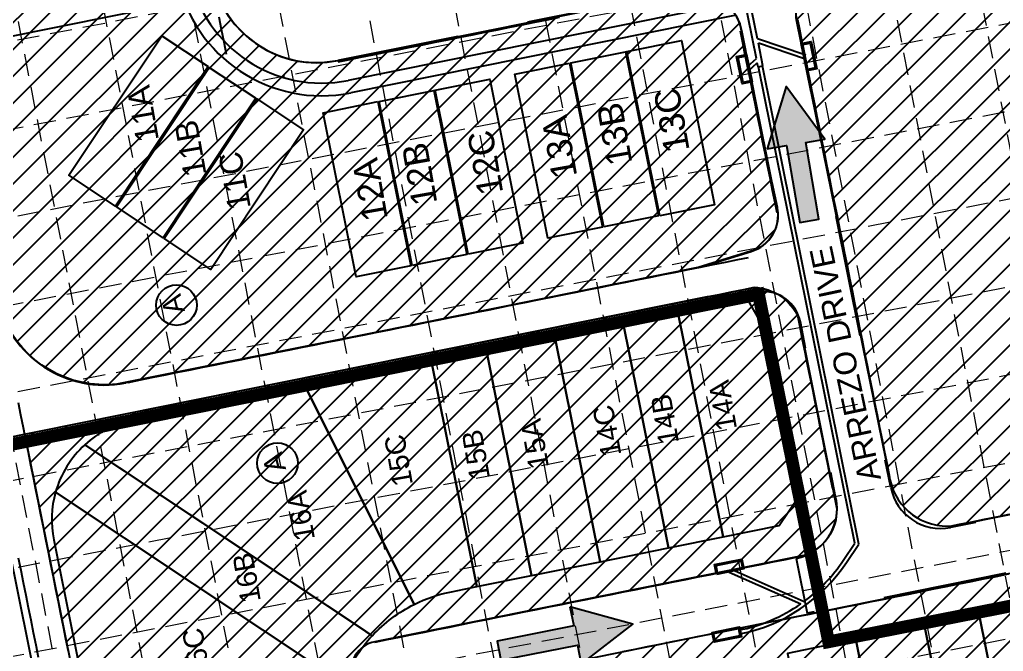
# Model space of a CAD drawing. Extents: x 1582 to 2207140, y 1442 to 531032.
# Drawn here: x 2071.2 to 2458.6, y 2255.6 to 2504.5 of the extents above; entities that cross this region are included whole.
import ezdxf

# ---------------------------------------------------------------- set-up
doc = ezdxf.new("R2010")
doc.units = 0
doc.header["$LTSCALE"] = 100
doc.header["$MEASUREMENT"] = 0
for name, pattern in [('HIDDEN', [0.375, 0.25, -0.125]), ('PHANTOM2', [1.25, 0.625, -0.125, 0.125, -0.125, 0.125, -0.125]), ('XHO473PT$0$HIDDEN', [0.375, 0.25, -0.125])]:
    doc.linetypes.add(name, pattern=pattern)
for name, color, linetype in [('1 SODDED LOT', 2, 'Continuous'), ('ARROWS', 252, 'Continuous'), ('GRID', 254, 'HIDDEN'), ('V-STREET-ID-N', 1, 'Continuous'), ('XHO445PT$0$V-PROP-LINE-N', 4, 'PHANTOM2'), ('XHO445PT$0$V-PROP-SUBD-BLOCK-N', 7, 'Continuous'), ('XHO445PT$0$V-PROP-SUBD-IDEN-N', 2, 'Continuous'), ('XHO473BS$0$C-ROAD-FACE-N', 11, 'Continuous'), ('XHO473BS$0$C-STRM-FUT', 30, 'Continuous'), ('XHO473BS$0$c-strm-strc-n', 12, 'Continuous'), ('XHO473BS$0$C-STRM-UNDR-N', 12, 'Continuous'), ('XHO473BS$0$C-SWLK-N', 11, 'Continuous'), ('XHO473BS$0$C-TOPO-BLDG-PADS', 12, 'Continuous'), ('XHO473GR$0$C-TOPO-BLDG-PADS-PHASE1', 12, 'Continuous'), ('XHO473GR$0$C-TOPO-TINN-BACK', 4, 'Continuous'), ('XHO473PT$0$AREA-PLINE', 7, 'Continuous'), ('XHO473PT$0$MATCHLINE', 12, 'XHO473PT$0$HIDDEN'), ('XHO473PT$0$PHASELINE', 6, 'XHO473PT$0$HIDDEN'), ('XHO473PT$0$V-AREAS-PH 2', 6, 'Continuous'), ('XHO473PT$0$V-PROP-LINE PH 2-N', 3, 'PHANTOM2'), ('XHO473PT$0$V-PROP-SUBD-BLOCK-N', 4, 'Continuous'), ('XHO473PT$0$V-PROP-SUBD-IDEN-N', 2, 'Continuous'), ('XHO473ST$0$c-strm-strc-n', 12, 'Continuous'), ('XHO473ST$0$C-STRM-STRC-PH2-N', 4, 'Continuous'), ('XHO473ST$0$C-STRM-UNDR-N', 6, 'Continuous')]:
    doc.layers.add(name, color=color, linetype=linetype)
doc.styles.get("Standard").update_dxf_attribs({"font": 'ARIAL.TTF'})

# ---------------------------------------------------------------- blocks, each defined once
blk = doc.blocks.new("XHO473BS$0$10' Curb Inlet")
at = {"layer": 'XHO473BS$0$c-strm-strc-n', "linetype": 'Continuous'}
for points in [[(-5.5, -0.5), (-5.5, 3.5), (5.5, 3.5), (5.5, -0.5)], [(-5, 0), (-5, 3), (5, 3), (5, 0)]]:
    blk.add_lwpolyline(points, close=True, dxfattribs=at)
blk = doc.blocks.new('arrow')
blk.add_lwpolyline([(-67.01, -25.36), (-59.33, -25.42), (-59.57, -56.14), (-51.89, -56.2), (-51.65, -25.48), (-43.97, -25.54), (-55.3, -2.41), (-67.01, -25.36)], close=True)
at = {"color": 254}
for points in [[(-43.97, -25.54), (-67.01, -25.36), (-55.3, -2.41), (-67.01, -25.36)], [(-59.57, -56.14), (-51.89, -56.2), (-59.33, -25.42), (-51.65, -25.48)]]:
    blk.add_solid(points, dxfattribs=at)

msp = doc.modelspace()

# ---------------------------------------------------------------- hatches: boundary and pattern name
at = {"layer": '1 SODDED LOT'}
h = msp.add_hatch(dxfattribs=at)
h.set_pattern_fill('ANSI31', color=256, scale=60, style=0)
edge = h.paths.add_edge_path()
edge.add_line((2738.32, 2908.23), (2691.28, 3141.56))
edge.add_arc((2651.41, 3133.52), 40.67, 11.397, 63.0435)
edge.add_line((2669.85, 3169.77), (2617.15, 3206.66))
edge.add_line((2617.15, 3206.66), (2612.86, 3209.17))
edge.add_arc((2594.97, 3178.61), 35.42, 59.6615, 97.5356)
edge.add_arc((2587.51, 3234.98), 21.45, 274.2479, 277.5356, ccw=False)
edge.add_line((2589.1, 3213.59), (2587.48, 3213.43))
edge.add_line((2587.48, 3213.43), (2563.13, 3208.61))
edge.add_line((2563.13, 3208.61), (2421.36, 3180))
edge.add_arc((2428.7, 3143.62), 37.11, 101.4081, 160.3886)
edge.add_arc((2447.64, 3136.88), 57.22, 160.3886, 185.9049)
edge.add_line((2390.73, 3130.99), (2397.81, 3095.87))
edge.add_line((2397.81, 3095.87), (2403.91, 3076.01))
edge.add_line((2403.91, 3076.01), (2404.75, 3073.95))
edge.add_line((2404.75, 3073.95), (2406.21, 3071.63))
edge.add_arc((2417.13, 3078.53), 12.91, 212.2716, 281.8753)
edge.add_line((2419.78, 3065.89), (2547.81, 3091.76))
edge.add_arc((2556.32, 3049.64), 42.97, 16.6672, 101.4217, ccw=False)
edge.add_line((2597.48, 3061.96), (2687.92, 2612.24))
edge.add_arc((2700.98, 2614.87), 13.33, 191.3698, 250.5934)
edge.add_line((2696.55, 2602.3), (2700.59, 2601.33))
edge.add_line((2700.59, 2601.33), (2704.3, 2601.33))
edge.add_line((2704.3, 2601.33), (2723.09, 2603.33))
edge.add_line((2723.09, 2603.33), (2756.37, 2609.85))
edge.add_arc((2748.46, 2650.19), 41.1, 281.0909, 367.0687)
edge.add_line((2789.25, 2655.25), (2738.32, 2908.23))
edge = h.paths.add_edge_path()
edge.add_line((2091.68, 2909.69), (2081.49, 2958.7))
edge.add_line((2081.49, 2958.7), (2081.48, 2960.26))
edge.add_arc((2099.72, 2960.35), 18.24, 99.1268, 180.2909, ccw=False)
edge.add_line((2096.83, 2978.36), (2552.82, 3070.25))
edge.add_line((2552.82, 3070.25), (2555.45, 3070.56))
edge.add_arc((2557.62, 3052.18), 18.51, 11.406, 96.7265, ccw=False)
edge.add_line((2575.76, 3055.84), (2580.46, 3031.25))
edge.add_line((2580.46, 3031.25), (2590.37, 2983.25))
edge.add_arc((2577.59, 2980.61), 13.05, -71.8142, 11.6662, ccw=False)
edge.add_line((2581.67, 2968.21), (2571.25, 2965))
edge.add_line((2571.25, 2965), (2131.05, 2875.14))
edge.add_line((2131.05, 2875.14), (2111.42, 2873.29))
edge.add_arc((2110.13, 2886.86), 13.63, 194.2827, 275.4056, ccw=False)
edge.add_line((2096.92, 2883.5), (2091.68, 2909.69))
edge = h.paths.add_edge_path()
edge.add_line((2113.55, 2801.28), (2104.96, 2843.89))
edge.add_line((2104.96, 2843.89), (2105.05, 2845.74))
edge.add_arc((2117.22, 2845.14), 12.18, 110.4209, 177.1694, ccw=False)
edge.add_arc((2202.73, 2615.46), 257.26, 105.2087, 110.4209, ccw=False)
edge.add_line((2135.24, 2863.72), (2562.9, 2949.83))
edge.add_line((2562.9, 2949.83), (2583.17, 2951.86))
edge.add_arc((2584.61, 2937.47), 14.46, 16.0784, 95.7146, ccw=False)
edge.add_line((2598.5, 2941.48), (2613.69, 2867.3))
edge.add_line((2613.69, 2867.3), (2613.65, 2864.4))
edge.add_arc((2595.56, 2864.65), 18.09, 277.4696, 359.1988, ccw=False)
edge.add_line((2597.91, 2846.71), (2593.13, 2845.78))
edge.add_line((2593.13, 2845.78), (2140.64, 2754.71))
edge.add_line((2140.64, 2754.71), (2136.51, 2754.8))
edge.add_arc((2136.9, 2772.1), 17.3, 198.7475, 268.7261, ccw=False)
edge.add_line((2120.52, 2766.54), (2119.29, 2772.75))
edge.add_line((2119.29, 2772.75), (2113.55, 2801.28))
edge = h.paths.add_edge_path()
edge.add_line((2140.8, 2666.03), (2131.13, 2713.81))
edge.add_line((2131.13, 2713.81), (2131.12, 2715.56))
edge.add_arc((2148.3, 2715.68), 17.19, 112.1514, 180.3828, ccw=False)
edge.add_arc((2158.53, 2690.56), 44.31, 102.2038, 112.1514, ccw=False)
edge.add_line((2149.16, 2733.87), (2602.88, 2825.28))
edge.add_arc((2606.65, 2806.58), 19.07, 8.327, 101.3912, ccw=False)
edge.add_line((2625.52, 2809.35), (2639.77, 2738.65))
edge.add_arc((2626.52, 2735.98), 13.52, -67.3671, 11.3978, ccw=False)
edge.add_line((2631.73, 2723.5), (2628.49, 2722.31))
edge.add_line((2628.49, 2722.31), (2609.92, 2716.53))
edge.add_line((2609.92, 2716.53), (2180.57, 2630.24))
edge.add_line((2180.57, 2630.24), (2162.85, 2628.4))
edge.add_arc((2161.16, 2644.7), 16.39, 207.1087, 275.9367, ccw=False)
edge.add_line((2146.57, 2637.23), (2140.8, 2666.03))
edge = h.paths.add_edge_path()
edge.add_line((2163.6, 2552.62), (2154.36, 2598.78))
edge.add_line((2154.36, 2598.78), (2154.46, 2600.72))
edge.add_arc((2169.66, 2598), 15.44, 126.3914, 169.8433, ccw=False)
edge.add_arc((2190.87, 2544.89), 72.24, 105.5735, 114.8675, ccw=False)
edge.add_line((2171.48, 2614.48), (2612.3, 2704.78))
edge.add_line((2612.3, 2704.78), (2633.08, 2706.56))
edge.add_arc((2634.32, 2692.01), 14.6, 3.9772, 94.8972, ccw=False)
edge.add_line((2648.89, 2693.02), (2663.14, 2621.9))
edge.add_arc((2642.37, 2621.74), 20.77, -73.8668, 0.4419, ccw=False)
edge.add_line((2648.14, 2601.79), (2190.48, 2509.88))
edge.add_arc((2187.98, 2529.1), 19.38, 197.1175, 277.407, ccw=False)
edge.add_line((2169.45, 2523.39), (2163.6, 2552.62))
edge = h.paths.add_edge_path()
edge.add_line((2062.91, 2391.83), (1948.82, 2953.47))
edge.add_line((1948.82, 2953.47), (1931.76, 3022.23))
edge.add_line((1931.76, 3022.23), (1905.81, 3111.36))
edge.add_line((1905.81, 3111.36), (1873.15, 3205.43))
edge.add_line((1873.15, 3205.43), (1871.33, 3210.36))
edge.add_line((1871.33, 3210.36), (1870.72, 3212.6))
edge.add_line((1870.72, 3212.6), (1870.09, 3215.67))
edge.add_arc((1912.6, 3222.75), 43.1, 112.051, 189.4617, ccw=False)
edge.add_line((1896.42, 3262.69), (1926.58, 3274.79))
edge.add_line((1926.58, 3274.79), (1945.75, 3280.29))
edge.add_arc((1949.46, 3265.6), 15.15, 25.0066, 104.1823, ccw=False)
edge.add_line((1963.19, 3272.01), (1983.56, 3216.01))
edge.add_line((1983.56, 3216.01), (2007.13, 3146.99))
edge.add_line((2007.13, 3146.99), (2025.05, 3087.8))
edge.add_line((2025.05, 3087.8), (2039.8, 3033.95))
edge.add_line((2039.8, 3033.95), (2049.17, 2996.89))
edge.add_line((2049.17, 2996.89), (2065.15, 2924.97))
edge.add_line((2065.15, 2924.97), (2089.85, 2802.26))
edge.add_line((2089.85, 2802.26), (2147.25, 2517.39))
edge.add_line((2147.25, 2517.39), (2151.74, 2508.65))
edge.add_arc((2188.85, 2530.3), 42.97, 210.2557, 259.0006)
edge.add_arc((2187.76, 2538.88), 51.25, 262.0295, 281.0449)
edge.add_line((2197.58, 2488.58), (2330.43, 2515.35))
edge.add_arc((2335.61, 2495.26), 20.75, 31.284, 104.4405, ccw=False)
edge.add_line((2353.34, 2506.04), (2354.79, 2502.84))
edge.add_line((2354.79, 2502.84), (2369.78, 2428.54))
edge.add_arc((2355.13, 2427.36), 14.7, -67.1218, 4.6021, ccw=False)
edge.add_line((2360.85, 2413.81), (2338.35, 2406.83))
edge.add_line((2338.35, 2406.83), (2290.11, 2397))
edge.add_line((2290.11, 2397), (2109.4, 2360.86))
edge.add_arc((2104.82, 2404.42), 43.8, 203.568, 276.0008, ccw=False)
edge.add_line((2064.68, 2386.91), (2062.91, 2391.83))
edge = h.paths.add_edge_path()
edge.add_line((2296.69, 3148.56), (2359.26, 3166.55))
edge.add_arc((2362.25, 3156.13), 10.84, 3.6887, 106.0357, ccw=False)
edge.add_line((2373.07, 3156.82), (2385.91, 3093.61))
edge.add_line((2385.91, 3093.61), (2387.95, 3073.06))
edge.add_arc((2373.08, 3071.59), 14.94, -71.2041, 5.6783, ccw=False)
edge.add_line((2377.9, 3057.44), (2313.23, 3045.04))
edge.add_line((2313.23, 3045.04), (2299.95, 3115.41))
edge.add_line((2299.95, 3115.41), (2297.47, 3127.9))
edge.add_line((2297.47, 3127.9), (2296.69, 3148.56))
edge = h.paths.add_edge_path()
edge.add_line((2051.07, 3080.67), (2030.77, 3148.43))
edge.add_line((2030.77, 3148.43), (1996.86, 3247.11))
edge.add_line((1996.86, 3247.11), (1979.18, 3293.1))
edge.add_line((1979.18, 3293.1), (1977.48, 3297.1))
edge.add_line((1977.48, 3297.1), (1977.28, 3298.76))
edge.add_arc((1989.92, 3300.26), 12.73, 126.5008, 186.7891, ccw=False)
edge.add_line((1982.35, 3310.5), (1984.38, 3312.03))
edge.add_line((1984.38, 3312.03), (1988.5, 3314.59))
edge.add_line((1988.5, 3314.59), (2002.59, 3323.45))
edge.add_line((2002.59, 3323.45), (2027.79, 3335.81))
edge.add_line((2027.79, 3335.81), (2030.92, 3337.21))
edge.add_arc((2047.21, 3300.8), 39.89, 48.4569, 114.1164, ccw=False)
edge.add_line((2073.66, 3330.66), (2075.62, 3329.1))
edge.add_arc((2055.44, 3303.61), 32.52, 21.1811, 51.6281, ccw=False)
edge.add_line((2085.76, 3315.36), (2107.79, 3256.88))
edge.add_line((2107.79, 3256.88), (2130.62, 3189.05))
edge.add_line((2130.62, 3189.05), (2147.82, 3132.87))
edge.add_line((2147.82, 3132.87), (2156.91, 3101.4))
edge.add_line((2156.91, 3101.4), (2170.69, 3049.24))
edge.add_line((2170.69, 3049.24), (2173.08, 3031.1))
edge.add_arc((2157.16, 3029), 16.05, -56.453, 7.5092, ccw=False)
edge.add_arc((2160.14, 3024.51), 10.67, 284.6066, 303.547, ccw=False)
edge.add_line((2162.83, 3014.19), (2089.76, 2999.45))
edge.add_arc((2086.18, 3017.16), 18.07, 197.3141, 281.4017, ccw=False)
edge.add_line((2068.93, 3011.79), (2051.07, 3080.67))
edge = h.paths.add_edge_path()
edge.add_line((2125.58, 2080.63), (2073.85, 2338.04))
edge.add_line((2073.85, 2338.04), (2073.05, 2341.12))
edge.add_line((2073.05, 2341.12), (2360.42, 2398.99))
edge.add_arc((2359.64, 2379.1), 19.91, 23.7043, 87.763, ccw=False)
edge.add_line((2377.87, 2387.1), (2392.97, 2311.79))
edge.add_arc((2374.09, 2311.22), 18.89, -69.454, 1.7235, ccw=False)
edge.add_line((2380.72, 2293.53), (2211.01, 2259.37))
edge.add_arc((2213.31, 2247.96), 11.64, 101.3791, 196.0042)
edge.add_line((2202.12, 2244.75), (2230.52, 2103.03))
edge.add_line((2230.52, 2103.03), (2125.58, 2080.63))
edge = h.paths.add_edge_path()
edge.add_line((2243.43, 2156.05), (2226.77, 2238.88))
edge.add_line((2226.77, 2238.88), (2699.85, 2334.78))
edge.add_arc((2704.05, 2314.1), 21.09, 17.6594, 101.4593, ccw=False)
edge.add_line((2724.15, 2320.5), (2741.25, 2232.92))
edge.add_line((2741.25, 2232.92), (2248.07, 2133.69))
edge.add_line((2248.07, 2133.69), (2243.43, 2156.05))
h = msp.add_hatch(dxfattribs=at)
h.set_pattern_fill('ANSI31', color=256, scale=60, style=0)
edge = h.paths.add_edge_path()
edge.add_line((2652.09, 2579.96), (2394.58, 2527.85))
edge.add_arc((2398.96, 2506.25), 22.04, 101.4404, 182.2703)
edge.add_line((2376.93, 2505.37), (2413.97, 2323.31))
edge.add_arc((2436.43, 2327.88), 22.93, 191.4979, 276.0784)
edge.add_line((2438.86, 2305.08), (2697.37, 2356.99))
edge.add_arc((2693.63, 2375.61), 18.99, 281.3555, 373.9362)
edge.add_line((2712.06, 2380.18), (2674.76, 2564.27))
edge.add_arc((2655.26, 2560.32), 19.89, 11.4531, 97.579)
edge.add_line((2652.64, 2580.04), (2652.28, 2579.99))
edge.add_line((2652.28, 2579.99), (2652.09, 2579.96))

# ---------------------------------------------------------------- linework, layer by layer
for points in [[(2353.34, 2506.04), (2354.79, 2502.84), (2369.78, 2428.54, -0.323588), (2360.85, 2413.81), (2338.35, 2406.83), (2290.11, 2397), (2109.4, 2360.86, -0.327009), (2064.68, 2386.91), (2062.91, 2391.83), (1948.82, 2953.47)], [(2151.74, 2508.65, 0.215956), (2180.66, 2488.13, 0.083161), (2197.58, 2488.58), (2330.43, 2515.35, -0.330508)]]:
    msp.add_lwpolyline(points, format="xyb", dxfattribs=at)
for points in [[(2652.09, 2579.96), (2394.58, 2527.85, 0.368076), (2376.93, 2505.37), (2413.97, 2323.31, 0.386773), (2438.86, 2305.08), (2697.37, 2356.99, 0.427469), (2712.06, 2380.18), (2674.76, 2564.27, 0.394545), (2652.64, 2580.04), (2652.28, 2579.99)], [(2125.58, 2080.63), (2073.85, 2338.04), (2073.05, 2341.12), (2360.42, 2398.99, -0.287023), (2377.87, 2387.1), (2392.97, 2311.79, -0.320956), (2380.72, 2293.53), (2211.01, 2259.37, 0.43806), (2202.12, 2244.75), (2230.52, 2103.03)], [(2243.43, 2156.05), (2226.77, 2238.88), (2699.85, 2334.78, -0.382863), (2724.15, 2320.5), (2741.25, 2232.92), (2248.07, 2133.69)]]:
    msp.add_lwpolyline(points, format="xyb", close=True, dxfattribs=at)
at = {"layer": 'GRID', "color": 252, "linetype": 'HIDDEN', "lineweight": 0, "ltscale": 0.35}
for p, q in [((2627.24, 1600.29), (2225.06, 3669.57)), ((2593.86, 1593.81), (2191.69, 3663.09)), ((2560.49, 1587.32), (2158.31, 3656.6)), ((2527.11, 1580.83), (2124.94, 3650.11)), ((2493.74, 1574.35), (2091.56, 3643.63)), ((2460.36, 1567.86), (2058.19, 3637.14)), ((2426.99, 1561.37), (2024.81, 3630.65)), ((2393.61, 1554.89), (1991.44, 3624.17)), ((2360.23, 1548.4), (1958.06, 3617.68)), ((2326.86, 1541.91), (1924.68, 3611.19)), ((2293.48, 1535.43), (1891.31, 3604.71)), ((2260.11, 1528.94), (1857.93, 3598.22)), ((2226.73, 1522.45), (1824.56, 3591.73)), ((1838.37, 2451.42), (3006.66, 2678.48)), ((1844.85, 2418.05), (3013.14, 2645.11)), ((1851.34, 2384.67), (3019.63, 2611.73)), ((1857.83, 2351.29), (3026.12, 2578.36)), ((1864.31, 2317.92), (3032.6, 2544.98)), ((1870.8, 2284.54), (3039.09, 2511.61)), ((1877.29, 2251.17), (3045.58, 2478.23)), ((1883.77, 2217.79), (3052.06, 2444.85)), ((1890.26, 2184.42), (3058.55, 2411.48)), ((1896.75, 2151.04), (3065.04, 2378.1))]:
    msp.add_line(p, q, dxfattribs=at)
at = {"layer": 'XHO445PT$0$V-PROP-LINE-N', "color": 7, "linetype": 'Continuous'}
for p, q in [((2362.19, 2396.3), (2049.22, 2333.24)), ((2390.04, 2258.08), (2362.19, 2396.3)), ((2758.46, 2332.31), (2390.04, 2258.08))]:
    msp.add_line(p, q, dxfattribs=at)
at = {"layer": 'XHO445PT$0$V-PROP-SUBD-BLOCK-N', "color": 7, "linetype": 'Continuous'}
msp.add_circle((2132.91, 2392.01), 8, dxfattribs=at)
at = {"layer": 'XHO473BS$0$C-ROAD-FACE-N', "color": 7, "linetype": 'Continuous'}
for p, q in [((2332.01, 2515.69), (2271.23, 2503.44)), ((2382.86, 2475.95), (2377.13, 2504.38)), ((2362.08, 2467.69), (2355.57, 2500.04)), ((2243.78, 2497.91), (2196.47, 2488.38)), ((2369.6, 2430.41), (2367.62, 2440.24)), ((2402.22, 2379.88), (2392.74, 2426.94)), ((2339.62, 2407.05), (2359.3, 2413.11)), ((2339.62, 2407.05), (2112.91, 2361.37)), ((2341.99, 2395.29), (2061.37, 2338.74)), ((2341.99, 2395.29), (2125.08, 2351.58)), ((2362.48, 2397.33), (2341.99, 2395.29)), ((2380.75, 2375.06), (2378.67, 2385.37)), ((2414.27, 2320.08), (2412.1, 2330.87)), ((2392.7, 2315.74), (2390.63, 2326.04)), ((2447.63, 2306.4), (2437.82, 2304.43)), ((2377.05, 2292.18), (2381.39, 2270.62)), ((2459.56, 2286.37), (2411.53, 2276.69)), ((2384.08, 2271.16), (2381.39, 2270.62))]:
    msp.add_line(p, q, dxfattribs=at)
for centre, radius, start, end in [((2396.74, 2508.33), 20, 101.3925, 191.3925), ((2188.18, 2529.55), 42, 191.3925, 281.3925), ((2335.96, 2496.08), 20, 11.3925, 101.3925), ((2354.89, 2427.45), 15, 287.1031, 11.3925), ((2104.42, 2403.53), 43, 191.3925, 281.3925), ((2363.97, 2382.4), 15, 11.3925, 95.6819), ((2433.87, 2324.04), 20, 191.3925, 281.3925), ((2373.1, 2311.79), 20, 281.3925, 11.3925)]:
    msp.add_arc(centre, radius, start, end, dxfattribs=at)
at = {"layer": 'XHO473BS$0$C-STRM-UNDR-N', "color": 7, "linetype": 'Continuous'}
for p, q in [((2361.33, 2489.13), (2354.55, 2522.78)), ((2361.81, 2496.89), (2356.51, 2523.18)), ((2380.83, 2490.49), (2361.81, 2496.89)), ((2363.94, 2486.31), (2362.15, 2495.19)), ((2380.35, 2489.06), (2362.15, 2495.19)), ((2357.87, 2486.08), (2361.33, 2489.13)), ((2358.21, 2484.38), (2361.68, 2487.44)), ((2361.98, 2485.91), (2361.68, 2487.44)), ((2361.98, 2485.91), (2363.94, 2486.31)), ((2400.07, 2298.16), (2362.23, 2485.96)), ((2401.66, 2297.85), (2363.7, 2486.26)), ((2395.57, 2291.4), (2400.07, 2298.16)), ((2396.82, 2290.57), (2401.66, 2297.85)), ((2350.66, 2286.75), (2378.8, 2274.25)), ((2353.03, 2287.34), (2380.21, 2275.26))]:
    msp.add_line(p, q, dxfattribs=at)
for radius, start, end in [(65.75, 281.0956, 326.3925), (64.25, 306.4233, 326.3925), (64.25, 281.0956, 304.8727)]:
    msp.add_arc((2342.06, 2326.96), radius, start, end, dxfattribs=at)
at = {"layer": 'XHO473BS$0$C-SWLK-N', "color": 7, "linetype": 'Continuous'}
for p, q in [((2349.13, 2510.47), (2200.6, 2480.54)), ((2352.7, 2506.09), (2201.59, 2475.64))]:
    msp.add_line(p, q, dxfattribs=at)
for radius in [58, 53]:
    msp.add_arc((2190.13, 2532.5), radius, 191.3925, 281.3925, dxfattribs=at)
at = {"layer": 'XHO473BS$0$C-TOPO-BLDG-PADS', "color": 7, "linetype": 'Continuous'}
for points in [[(2060.77, 2518.9), (2125.47, 2531.94), (2129.82, 2510.37), (2065.12, 2497.34)], [(2145.41, 2485.98), (2108.88, 2431.01), (2090.56, 2443.19), (2127.09, 2498.15)], [(2323.31, 2427.23), (2310.27, 2491.93), (2331.84, 2496.27), (2344.88, 2431.58)], [(2301.26, 2422.79), (2288.22, 2487.48), (2309.78, 2491.83), (2322.82, 2427.13)], [(2164.15, 2473.52), (2127.62, 2418.55), (2109.29, 2430.73), (2145.83, 2485.7)], [(2287.73, 2487.39), (2300.77, 2422.69), (2279.2, 2418.34), (2266.16, 2483.04)], [(2247.83, 2412.02), (2234.79, 2476.72), (2256.36, 2481.06), (2269.4, 2416.37)], [(2225.77, 2407.58), (2212.74, 2472.27), (2234.3, 2476.62), (2247.34, 2411.92)], [(2128.07, 2418.23), (2164.55, 2473.23), (2182.89, 2461.07), (2146.41, 2406.07)], [(2212.25, 2472.18), (2225.28, 2407.48), (2203.72, 2403.13), (2190.68, 2467.83)]]:
    msp.add_lwpolyline(points, close=True, dxfattribs=at)
at = {"layer": 'XHO473GR$0$C-TOPO-BLDG-PADS-PHASE1', "color": 7, "linetype": 'Continuous'}
for points in [[(2060.77, 2518.9), (2125.47, 2531.94), (2129.82, 2510.37), (2065.12, 2497.34)], [(2145.41, 2485.98), (2108.88, 2431.01), (2090.56, 2443.19), (2127.09, 2498.15)], [(2323.31, 2427.23), (2310.27, 2491.93), (2331.84, 2496.27), (2344.88, 2431.58)], [(2301.26, 2422.79), (2288.22, 2487.48), (2309.78, 2491.83), (2322.82, 2427.13)], [(2164.15, 2473.52), (2127.62, 2418.55), (2109.29, 2430.73), (2145.83, 2485.7)], [(2287.73, 2487.39), (2300.77, 2422.69), (2279.2, 2418.34), (2266.16, 2483.04)], [(2247.83, 2412.02), (2234.79, 2476.72), (2256.36, 2481.06), (2269.4, 2416.37)], [(2225.77, 2407.58), (2212.74, 2472.27), (2234.3, 2476.62), (2247.34, 2411.92)], [(2128.07, 2418.23), (2164.55, 2473.23), (2182.89, 2461.07), (2146.41, 2406.07)], [(2212.25, 2472.18), (2225.28, 2407.48), (2203.72, 2403.13), (2190.68, 2467.83)]]:
    msp.add_lwpolyline(points, close=True, dxfattribs=at)
at = {"layer": 'XHO473GR$0$C-TOPO-TINN-BACK', "color": 7, "linetype": 'Continuous'}
for points in [[(2152.64, 2490.77, 719.5), (2151.65, 2495.67, 719.38), (2150.66, 2500.57, 719.25), (2149.67, 2505.47, 719.13)], [(2196.57, 2487.89, 718.81), (2200.49, 2488.68, 718.72), (2205.39, 2489.67, 718.61), (2210.3, 2490.66, 718.5), (2215.2, 2491.64, 718.39), (2220.1, 2492.63, 718.28), (2225, 2493.62, 718.17), (2229.9, 2494.61, 718.06), (2234.8, 2495.59, 717.95), (2239.7, 2496.58, 717.84), (2244.61, 2497.57, 717.73), (2249.51, 2498.56, 717.62), (2254.41, 2499.54, 717.51), (2259.31, 2500.53, 717.4), (2264.21, 2501.52, 717.29), (2269.11, 2502.51, 717.17), (2274.02, 2503.49, 717.06), (2278.92, 2504.48, 716.95), (2283.82, 2505.47, 716.84)], [(2413.97, 2324.1, 719.57), (2412.98, 2329.01, 719.53), (2411.99, 2333.91, 719.5), (2411.01, 2338.81, 719.46), (2410.02, 2343.71, 719.42), (2409.03, 2348.61, 719.38), (2408.04, 2353.51, 719.34), (2407.05, 2358.42, 719.3), (2406.07, 2363.32, 719.26), (2405.08, 2368.22, 719.22), (2404.09, 2373.12, 719.19), (2403.1, 2378.02, 719.15), (2402.12, 2382.92, 719.11), (2401.13, 2387.82, 719.07), (2400.14, 2392.73, 719.02), (2399.15, 2397.63, 718.97), (2398.17, 2402.53, 718.9), (2397.18, 2407.43, 718.82), (2396.19, 2412.33, 718.73), (2395.2, 2417.23, 718.63), (2394.22, 2422.13, 718.52), (2393.23, 2427.04, 718.4), (2392.24, 2431.94, 718.26), (2391.25, 2436.84, 718.11), (2390.26, 2441.74, 717.96), (2389.28, 2446.64, 717.81), (2388.29, 2451.54, 717.66), (2387.3, 2456.44, 717.51), (2386.31, 2461.35, 717.35), (2385.33, 2466.25, 717.2), (2384.34, 2471.15, 717.05), (2383.35, 2476.05, 716.9), (2382.36, 2480.95, 716.74), (2381.38, 2485.85, 716.59), (2380.39, 2490.76, 716.44), (2379.4, 2495.66, 716.29), (2378.41, 2500.56, 716.14), (2377.62, 2504.48, 716.01)], [(2369.5, 2428.37, 718.23), (2368.71, 2432.3, 718.11), (2367.72, 2437.2, 717.96), (2366.73, 2442.1, 717.81), (2365.74, 2447, 717.66), (2364.75, 2451.9, 717.51), (2363.77, 2456.8, 717.35), (2362.78, 2461.7, 717.2), (2361.79, 2466.61, 717.05), (2360.8, 2471.51, 716.9), (2359.82, 2476.41, 716.74), (2358.83, 2481.31, 716.59), (2357.84, 2486.21, 716.44), (2356.85, 2491.11, 716.29), (2355.87, 2496.02, 716.14), (2355.08, 2499.94, 716.01)], [(2113.89, 2361.57, 722.61), (2118.8, 2362.56, 722.53), (2123.7, 2363.55, 722.46), (2128.6, 2364.53, 722.39), (2133.5, 2365.52, 722.32), (2138.4, 2366.51, 722.24), (2143.3, 2367.5, 722.17), (2148.21, 2368.48, 722.1), (2153.11, 2369.47, 722.03), (2158.01, 2370.46, 721.95), (2162.91, 2371.45, 721.88), (2167.81, 2372.43, 721.81), (2172.71, 2373.42, 721.74), (2177.61, 2374.41, 721.66), (2182.52, 2375.4, 721.59), (2187.42, 2376.38, 721.52), (2192.32, 2377.37, 721.45), (2197.22, 2378.36, 721.37), (2202.12, 2379.35, 721.3), (2207.02, 2380.34, 721.23), (2211.92, 2381.32, 721.16), (2216.83, 2382.31, 721.08), (2221.73, 2383.3, 721.01), (2226.63, 2384.29, 720.94), (2231.53, 2385.27, 720.87), (2236.43, 2386.26, 720.79), (2241.33, 2387.25, 720.72), (2246.23, 2388.24, 720.65), (2251.14, 2389.22, 720.58), (2256.04, 2390.21, 720.5), (2260.94, 2391.2, 720.43), (2265.84, 2392.19, 720.36), (2270.74, 2393.17, 720.29), (2275.64, 2394.16, 720.22), (2280.55, 2395.15, 720.14), (2285.45, 2396.14, 720.07), (2290.35, 2397.13, 720), (2295.25, 2398.11, 719.93), (2300.15, 2399.1, 719.85), (2305.05, 2400.09, 719.78), (2309.95, 2401.08, 719.71), (2314.86, 2402.06, 719.64), (2319.76, 2403.05, 719.56), (2324.66, 2404.04, 719.49), (2329.56, 2405.03, 719.42), (2334.46, 2406.01, 719.35), (2339.36, 2407, 719.27), (2344.26, 2407.99, 719.2), (2349.17, 2408.98, 719.13), (2354.07, 2409.96, 719.06), (2358.24, 2410.81, 718.99)], [(2116.27, 2349.81, 722.61), (2121.17, 2350.79, 722.53), (2126.07, 2351.78, 722.46), (2130.97, 2352.77, 722.39), (2135.87, 2353.76, 722.32), (2140.77, 2354.74, 722.24), (2145.67, 2355.73, 722.17), (2150.58, 2356.72, 722.1), (2155.48, 2357.71, 722.03), (2160.38, 2358.7, 721.95), (2165.28, 2359.68, 721.88), (2170.18, 2360.67, 721.81), (2175.08, 2361.66, 721.74), (2179.98, 2362.65, 721.66), (2184.89, 2363.63, 721.59), (2189.79, 2364.62, 721.52), (2194.69, 2365.61, 721.45), (2199.59, 2366.6, 721.37), (2204.49, 2367.58, 721.3), (2209.39, 2368.57, 721.23), (2214.29, 2369.56, 721.16), (2219.2, 2370.55, 721.08), (2224.1, 2371.53, 721.01), (2229, 2372.52, 720.94), (2233.9, 2373.51, 720.87), (2238.8, 2374.5, 720.79), (2243.7, 2375.49, 720.72), (2248.61, 2376.47, 720.65), (2253.51, 2377.46, 720.58), (2258.41, 2378.45, 720.5), (2263.31, 2379.44, 720.43), (2268.21, 2380.42, 720.36), (2273.11, 2381.41, 720.29), (2278.01, 2382.4, 720.22), (2282.92, 2383.39, 720.14), (2287.82, 2384.37, 720.07), (2292.72, 2385.36, 720), (2297.62, 2386.35, 719.93), (2302.52, 2387.34, 719.85), (2307.42, 2388.32, 719.78), (2312.32, 2389.31, 719.71), (2317.23, 2390.3, 719.64), (2322.13, 2391.29, 719.56), (2327.03, 2392.28, 719.49), (2331.93, 2393.26, 719.42), (2336.83, 2394.25, 719.35), (2341.73, 2395.24, 719.27), (2346.63, 2396.23, 719.2), (2351.54, 2397.21, 719.13), (2356.44, 2398.2, 719.06), (2360.61, 2399.04, 718.99)], [(2391.42, 2319.56, 719.57), (2390.43, 2324.46, 719.53), (2389.45, 2329.36, 719.5), (2388.46, 2334.27, 719.46), (2387.47, 2339.17, 719.42), (2386.48, 2344.07, 719.38), (2385.5, 2348.97, 719.34), (2384.51, 2353.87, 719.3), (2383.52, 2358.77, 719.26), (2382.53, 2363.68, 719.22), (2381.54, 2368.58, 719.19), (2380.56, 2373.48, 719.15), (2379.57, 2378.38, 719.11), (2378.58, 2383.28, 719.07), (2377.79, 2387.2, 719.03)], [(2090.39, 2255.47, 724.19), (2089.4, 2260.37, 724.08), (2088.41, 2265.27, 723.97), (2087.43, 2270.18, 723.87), (2086.44, 2275.08, 723.76), (2085.45, 2279.98, 723.65), (2084.46, 2284.88, 723.55), (2083.48, 2289.78, 723.44), (2082.49, 2294.68, 723.33), (2081.5, 2299.59, 723.23), (2080.51, 2304.49, 723.12), (2079.52, 2309.39, 723.01), (2078.54, 2314.29, 722.91), (2077.55, 2319.19, 722.8), (2076.56, 2324.09, 722.69), (2075.57, 2328.99, 722.59), (2074.59, 2333.9, 722.48), (2073.6, 2338.8, 722.37), (2072.61, 2343.7, 722.27), (2071.62, 2348.6, 722.16), (2070.64, 2353.5, 722.05)], [(2437.73, 2304.92, 718.57), (2441.39, 2305.66, 718.48), (2446.29, 2306.65, 718.36), (2451.19, 2307.63, 718.24), (2456.1, 2308.62, 718.12), (2461, 2309.61, 718.01)], [(2078.63, 2253.1, 724.19), (2077.64, 2258, 724.08), (2076.65, 2262.9, 723.97), (2075.66, 2267.81, 723.87), (2074.67, 2272.71, 723.76), (2073.69, 2277.61, 723.65), (2072.7, 2282.51, 723.55), (2071.71, 2287.41, 723.44), (2070.72, 2292.31, 723.33)], [(2211.02, 2259.24, 725), (2215.92, 2260.23, 724.86), (2220.82, 2261.21, 724.72), (2225.73, 2262.2, 724.58), (2230.63, 2263.19, 724.44), (2235.53, 2264.18, 724.3), (2240.43, 2265.16, 724.16), (2245.33, 2266.15, 724.02), (2250.23, 2267.14, 723.88), (2255.14, 2268.13, 723.74), (2260.04, 2269.12, 723.6), (2264.94, 2270.1, 723.46), (2269.84, 2271.09, 723.32), (2274.74, 2272.08, 723.18), (2279.64, 2273.07, 723.04), (2284.54, 2274.05, 722.9), (2289.45, 2275.04, 722.76), (2294.35, 2276.03, 722.62), (2299.25, 2277.02, 722.48), (2304.15, 2278, 722.34), (2309.05, 2278.99, 722.2), (2313.95, 2279.98, 722.06), (2318.85, 2280.97, 721.92), (2323.76, 2281.95, 721.78), (2328.66, 2282.94, 721.64), (2333.56, 2283.93, 721.5), (2338.46, 2284.92, 721.36), (2343.36, 2285.91, 721.22), (2348.26, 2286.89, 721.08), (2353.16, 2287.88, 720.94), (2358.07, 2288.87, 720.8), (2362.97, 2289.86, 720.66), (2367.87, 2290.84, 720.52), (2372.77, 2291.83, 720.38), (2376.95, 2292.67, 720.26)], [(2308.69, 2255.46, 722.34), (2313.59, 2256.45, 722.2), (2318.5, 2257.43, 722.06), (2323.4, 2258.42, 721.92), (2328.3, 2259.41, 721.78), (2333.2, 2260.4, 721.64), (2338.1, 2261.38, 721.5), (2343, 2262.37, 721.36), (2347.9, 2263.36, 721.22), (2352.81, 2264.35, 721.08), (2357.71, 2265.33, 720.94), (2362.61, 2266.32, 720.8), (2367.51, 2267.31, 720.66), (2372.41, 2268.3, 720.52), (2377.31, 2269.28, 720.38), (2382.22, 2270.27, 720.24), (2387.12, 2271.26, 720.1), (2392.02, 2272.25, 719.96), (2396.92, 2273.24, 719.82), (2401.82, 2274.22, 719.68), (2406.72, 2275.21, 719.54), (2411.62, 2276.2, 719.4), (2416.53, 2277.19, 719.26), (2421.43, 2278.17, 719.12), (2426.33, 2279.16, 718.99), (2431.23, 2280.15, 718.86), (2436.13, 2281.14, 718.73), (2441.03, 2282.12, 718.6), (2445.93, 2283.11, 718.48), (2450.84, 2284.1, 718.36), (2455.74, 2285.09, 718.24), (2460.64, 2286.07, 718.12)]]:
    msp.add_polyline3d(points, dxfattribs=at)
at = {"layer": 'XHO473PT$0$AREA-PLINE', "color": 7, "linetype": 'Continuous'}
for points in [[(2365.15, 2381.59), (2357.29, 2395.31), (2330.33, 2389.88), (2348.3, 2300.67), (2370.36, 2305.12), (2378.19, 2316.9)], [(2330.33, 2389.88), (2308.76, 2385.53), (2326.74, 2296.33), (2348.3, 2300.67)], [(2308.76, 2385.53), (2281.8, 2380.1), (2299.78, 2290.89), (2326.74, 2296.33)], [(2281.8, 2380.1), (2254.84, 2374.67), (2272.82, 2285.46), (2299.78, 2290.89)], [(2254.84, 2374.67), (2233.28, 2370.32), (2251.25, 2281.12), (2272.82, 2285.46)], [(2059.02, 2335.21), (2049.22, 2333.24), (2197.35, 1598.08), (2207.15, 1600.06)], [(2476.05, 2275.41), (2449.09, 2269.98), (2467.07, 2180.77), (2494.02, 2186.2)], [(2449.09, 2269.98), (2427.52, 2265.63), (2445.5, 2176.42), (2467.07, 2180.77)], [(2427.52, 2265.63), (2400.57, 2260.2), (2418.54, 2170.99), (2445.5, 2176.42)], [(2400.57, 2260.2), (2390.04, 2258.08), (2373.61, 2254.77), (2391.58, 2165.56), (2418.54, 2170.99)]]:
    msp.add_lwpolyline(points, close=True, dxfattribs=at)
for points in [[(2233.28, 2370.32), (2183.43, 2360.28), (2226.57, 2274.06, -0.066371), (2241.2, 2279.09), (2251.25, 2281.12)], [(2183.43, 2360.28), (2115.88, 2346.67, 0.136029), (2096.82, 2337), (2206.06, 2264.4), (2210.06, 2261.74, -0.088719), (2226.57, 2274.06)], [(2096.82, 2337, 0.140288), (2085.27, 2318.27), (2193.89, 2246.08), (2198.3, 2243.14, -0.094888), (2210.06, 2261.74), (2205.03, 2265.09)], [(2085.27, 2318.27, 0.118674), (2084.57, 2299.55), (2099.09, 2227.49), (2194.29, 2223.93, -0.084482), (2198.3, 2243.14), (2193.89, 2246.08)]]:
    msp.add_lwpolyline(points, format="xyb", close=True, dxfattribs=at)
at = {"layer": 'XHO473PT$0$MATCHLINE', "color": 7, "linetype": 'Continuous', "const_width": 5}
msp.add_lwpolyline([(2965.7, 2489.34), (2736.18, 2442.91), (2758.55, 2331.9), (2389.79, 2259.33), (2362.19, 2396.3), (1986.36, 2320.68)], dxfattribs=at)
at = {"layer": 'XHO473PT$0$PHASELINE', "color": 7, "linetype": 'Continuous'}
for p, q in [((2362.19, 2396.3), (2049.2, 2333.3)), ((2390.03, 2258.14), (2365.15, 2381.59)), ((2699.63, 2320.53), (2390.03, 2258.14))]:
    msp.add_line(p, q, dxfattribs=at)
at = {"layer": 'XHO473PT$0$V-AREAS-PH 2', "color": 7, "linetype": 'Continuous'}
msp.add_lwpolyline([(2887.48, 2473.39), (2736.18, 2442.9), (2758.46, 2332.31), (2390.04, 2258.08), (2362.19, 2396.3), (2049.22, 2333.24), (2197.35, 1598.08), (3030.15, 1765.89)], close=True, dxfattribs=at)
at = {"layer": 'XHO473PT$0$V-PROP-LINE PH 2-N', "color": 7, "linetype": 'Continuous'}
for p, q in [((2049.22, 2333.24), (2362.19, 2396.3)), ((2362.19, 2396.3), (2390.04, 2258.08)), ((2390.04, 2258.08), (2758.46, 2332.31))]:
    msp.add_line(p, q, dxfattribs=at)
at = {"layer": 'XHO473PT$0$V-PROP-SUBD-BLOCK-N', "color": 7, "linetype": 'Continuous'}
msp.add_circle((2172.71, 2329.71), 8, dxfattribs=at)
at = {"layer": 'XHO473ST$0$c-strm-strc-n', "color": 5, "linetype": 'Continuous'}
for points in [[(2379.01, 2495.07), (2382.93, 2495.86), (2385.1, 2485.07), (2381.18, 2484.28)], [(2379.6, 2494.68), (2382.54, 2495.27), (2384.51, 2485.47), (2381.57, 2484.87)], [(2359.62, 2479.94), (2355.69, 2479.15), (2353.52, 2489.93), (2357.44, 2490.72)], [(2359.03, 2480.33), (2356.09, 2479.74), (2354.11, 2489.54), (2357.05, 2490.13)]]:
    msp.add_lwpolyline(points, close=True, dxfattribs=at)
at = {"layer": 'XHO473ST$0$C-STRM-STRC-PH2-N', "color": 5, "linetype": 'Continuous'}
for points in [[(2345.68, 2285.86), (2344.89, 2289.78), (2355.67, 2291.96), (2356.46, 2288.03)], [(2346.07, 2286.45), (2345.48, 2289.39), (2355.28, 2291.37), (2355.87, 2288.43)], [(2344.67, 2259.14), (2343.88, 2263.06), (2354.67, 2265.23), (2355.46, 2261.31)], [(2345.07, 2259.73), (2344.47, 2262.67), (2354.28, 2264.64), (2354.87, 2261.7)]]:
    msp.add_lwpolyline(points, close=True, dxfattribs=at)
at = {"layer": 'XHO473ST$0$C-STRM-UNDR-N', "color": 5, "linetype": 'Continuous'}
for p, q in [((2361.33, 2489.13), (2354.55, 2522.78)), ((2361.81, 2496.89), (2356.51, 2523.18)), ((2380.83, 2490.49), (2361.81, 2496.89)), ((2363.94, 2486.31), (2362.15, 2495.19)), ((2380.35, 2489.06), (2362.15, 2495.19)), ((2357.87, 2486.08), (2361.33, 2489.13)), ((2358.21, 2484.38), (2361.68, 2487.44)), ((2361.98, 2485.91), (2361.68, 2487.44)), ((2361.98, 2485.91), (2363.94, 2486.31)), ((2400.07, 2298.16), (2362.23, 2485.96)), ((2401.66, 2297.85), (2363.7, 2486.26)), ((2395.57, 2291.4), (2400.07, 2298.16)), ((2396.82, 2290.57), (2401.66, 2297.85)), ((2350.66, 2286.75), (2378.8, 2274.25)), ((2353.03, 2287.34), (2380.21, 2275.26))]:
    msp.add_line(p, q, dxfattribs=at)
for radius, start, end in [(65.75, 281.0956, 326.3925), (64.25, 306.4233, 326.3925), (64.25, 281.0956, 304.8727)]:
    msp.add_arc((2342.06, 2326.96), radius, start, end, dxfattribs=at)

# ---------------------------------------------------------------- block references
at = {"layer": 'ARROWS'}
for p, rotation in [((2427.06, 2490.4), 10.23579171050521), ((2326.25, 2212.63), 281.6428997931092)]:
    msp.add_blockref('arrow', p, dxfattribs=dict(at, rotation=rotation))
at = {"layer": 'XHO473BS$0$C-STRM-FUT', "color": 7, "linetype": 'Continuous'}
for p, rotation in [((2350.97, 2287.44), 11.39249999998996), ((2349.38, 2263.65), 191.39249999999)]:
    msp.add_blockref("XHO473BS$0$10' Curb Inlet", p, dxfattribs=dict(at, rotation=rotation))
at = {"layer": 'XHO473BS$0$c-strm-strc-n', "color": 7, "linetype": 'Continuous'}
for p, rotation in [((2380.59, 2489.78), 281.3925000005086), ((2358.04, 2485.23), 101.3925000004079)]:
    msp.add_blockref("XHO473BS$0$10' Curb Inlet", p, dxfattribs=dict(at, rotation=rotation))

# ---------------------------------------------------------------- texts
at = {"layer": 'V-STREET-ID-N', "color": 7, "linetype": 'Continuous'}
msp.add_text('ARREZO DRIVE', height=9, rotation=101.9375, dxfattribs=at).set_placement((2410.48, 2323.54))
at = {"layer": 'XHO445PT$0$V-PROP-SUBD-BLOCK-N', "color": 7, "linetype": 'Continuous'}
msp.add_text('A', height=8, rotation=104.5742, dxfattribs=at).set_placement((2136.29, 2389.64))
at = {"layer": 'XHO445PT$0$V-PROP-SUBD-IDEN-N', "color": 7, "linetype": 'Continuous'}
for s, height, p in [('11A', 9, (2126.05, 2457.1)), ('13C', 10, (2335.08, 2453.05)), ('13B', 10, (2312.52, 2448)), ('11B', 9, (2144.77, 2443.5)), ('13A', 10, (2290.81, 2442.88)), ('12C', 10, (2261.67, 2436.33)), ('12B', 10, (2235.71, 2432.24)), ('11C', 9, (2162.26, 2430.36)), ('12A', 10, (2216.22, 2426.05))]:
    msp.add_text(s, height=height, rotation=100, dxfattribs=at).set_placement(p)
at = {"layer": 'XHO473PT$0$V-PROP-SUBD-BLOCK-N', "color": 7, "linetype": 'Continuous'}
msp.add_text('A', height=8, rotation=104.5742, dxfattribs=at).set_placement((2176.17, 2327.3))
at = {"layer": 'XHO473PT$0$V-PROP-SUBD-IDEN-N', "color": 7, "linetype": 'Continuous'}
for s, p in [('14A', (2353.74, 2343.31)), ('14B', (2330.89, 2337.87)), ('14C', (2308.21, 2333.01)), ('15A', (2279.69, 2328.14)), ('15C', (2226.09, 2321.37)), ('15B', (2256.46, 2323.9)), ('16A', (2187.51, 2299.87)), ('16B', (2166.19, 2275.44)), ('16C', (2146.49, 2245.1))]:
    msp.add_text(s, height=8, rotation=100, dxfattribs=at).set_placement(p)

doc.saveas('drawing.dxf')
